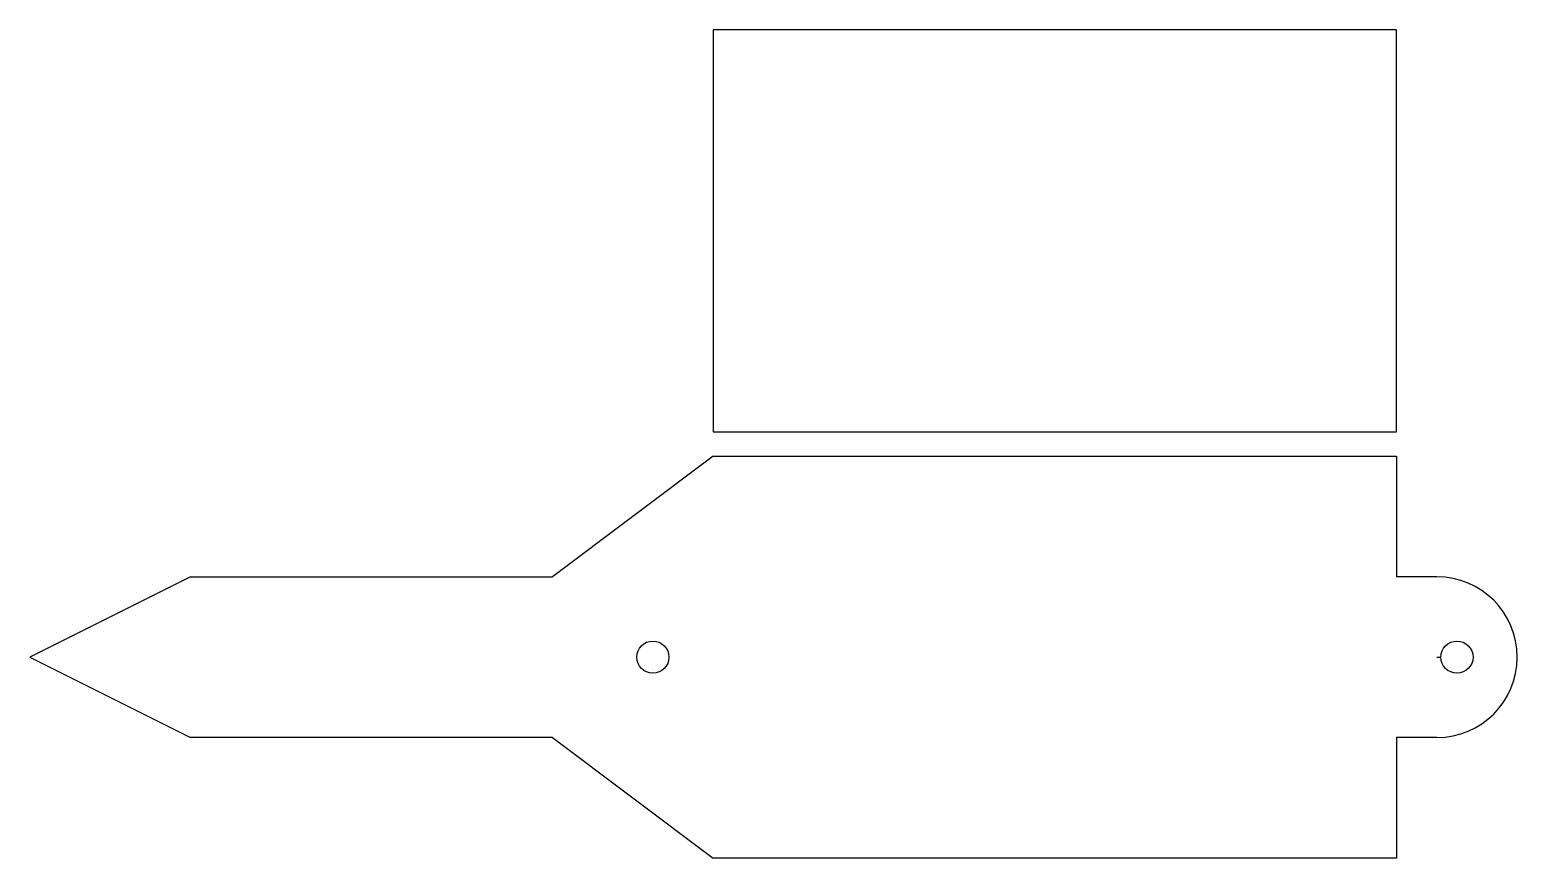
# Model space of a CAD drawing. Extents: x -85 to 100, y 0 to 103.
import ezdxf

# ---------------------------------------------------------------- set-up
doc = ezdxf.new("R2010")
doc.units = 0
doc.layers.get('0').update_dxf_attribs({"color": 253, "linetype": 'CONTINUOUS'})

msp = doc.modelspace()

# ---------------------------------------------------------------- linework, layer by layer
for p, q in [((85, 103), (0, 103)), ((0, 103), (0, 53)), ((85, 53), (85, 103)), ((0, 53), (85, 53)), ((0, 50), (-20, 35)), ((0, 50), (85, 50)), ((85, 50), (85, 35)), ((-65, 35), (-85, 25)), ((-65, 35), (-20, 35)), ((90, 35), (85, 35)), ((-85, 25), (-65, 15)), ((90, 25), (90.5, 25)), ((-20, 15), (-65, 15)), ((-20, 15), (0, 0)), ((90, 15), (85, 15)), ((85, 15), (85, 0)), ((85, 0), (0, 0))]:
    msp.add_line(p, q)
for centre in [(-7.5, 25), (92.5, 25)]:
    msp.add_circle(centre, 2)
msp.add_arc((90, 25), 10, 270, 90)

doc.saveas('drawing.dxf')
